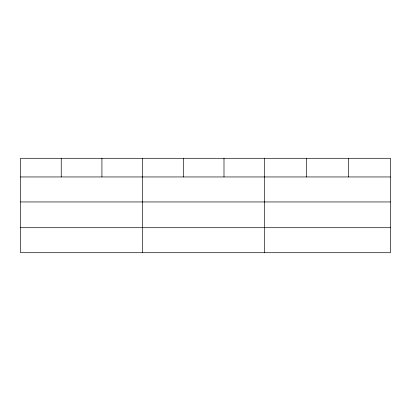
<?xml version="1.0" encoding="UTF-8"?>
<svg xmlns="http://www.w3.org/2000/svg" width="411" height="411" viewBox="0 0 411 411"><rect width="100%" height="100%" fill="white"/><g stroke="black" fill="none" stroke-linecap="round" stroke-linejoin="round"><path stroke-width="0.62" d="M390.45 201.95L390.45 158.292L20.55 158.292L20.55 252.708L390.45 252.708L390.45 201.95L20.55 201.95M20.55 176.956L390.45 176.956M20.55 227.709L390.45 227.709M348.528 158.292L348.528 176.956M306.606 158.292L306.606 176.956M264.684 158.292L264.684 252.708M223.995 158.292L223.995 176.956M183.306 158.292L183.306 176.956M142.617 158.292L142.617 252.708M101.928 158.292L101.928 176.956M61.239 158.292L61.239 176.956"/></g></svg>
